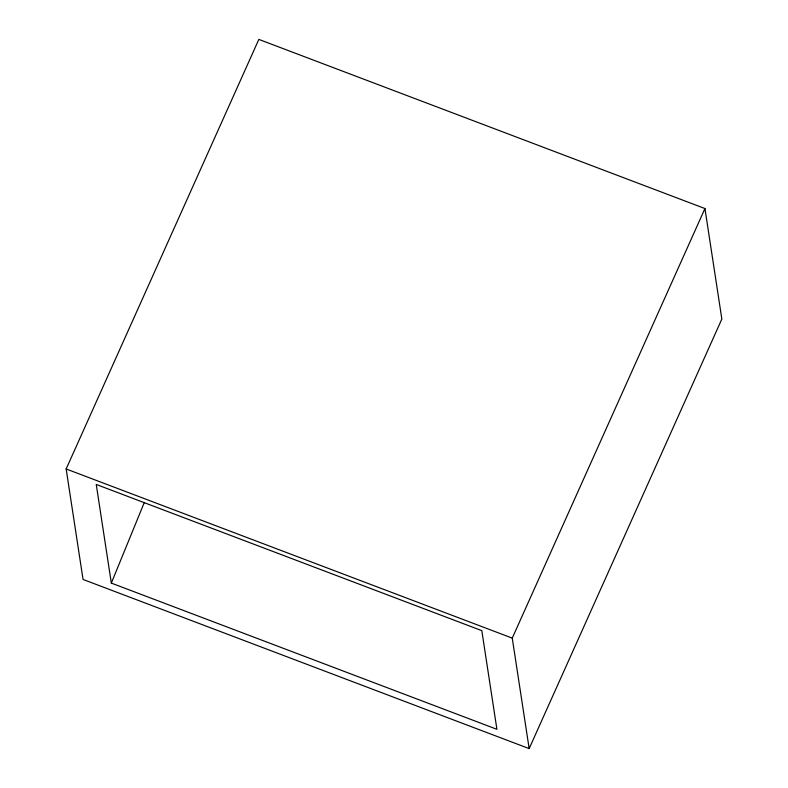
<?xml version="1.0" encoding="UTF-8"?>
<svg xmlns="http://www.w3.org/2000/svg" width="788" height="788" viewBox="0 0 788 788"><rect width="100%" height="100%" fill="white"/><g stroke="black" fill="none" stroke-linecap="round" stroke-linejoin="round"><path stroke-width="1.18" d="M111.335 583.1L96.244 484.453L481.813 630.656L496.913 729.304L111.335 583.1L144.352 502.38M66.153 468.968L258.838 39.4L704.945 208.544L721.847 319.032L529.162 748.6L83.055 579.456L66.153 468.968L512.249 638.122L529.162 748.6M512.249 638.122L704.945 208.544"/></g></svg>
